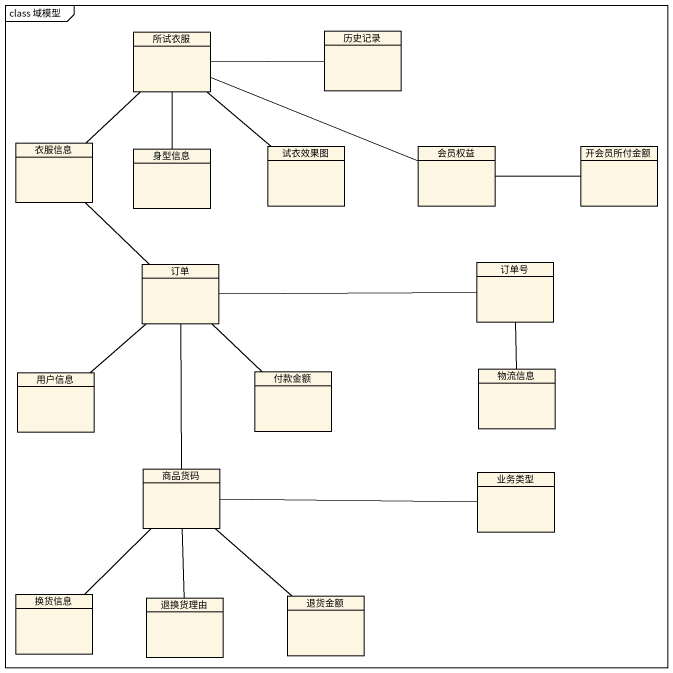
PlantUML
@startuml
mainframe class 域模型
hide circle
hide empty members
class 所试衣服
class 历史记录
class 衣服信息
class 身型信息
class 试衣效果图
class 会员权益
class 开会员所付金额
class 订单
class 订单号
class 用户信息
class 付款金额
class 物流信息
class 商品货码
class 业务类型
class 换货信息
class 退换货理由
class 退货金额
所试衣服 -right- 会员权益
历史记录 -left- 所试衣服
衣服信息 -up- 所试衣服
衣服信息 -- 订单
身型信息 -up- 所试衣服
试衣效果图 -up- 所试衣服
会员权益 -right- 开会员所付金额
订单 -- 商品货码
订单号 -left- 订单
订单号 -- 物流信息
用户信息 -up- 订单
付款金额 -up- 订单
业务类型 -left- 商品货码
换货信息 -up- 商品货码
退换货理由 -up- 商品货码
退货金额 -up- 商品货码
@enduml
